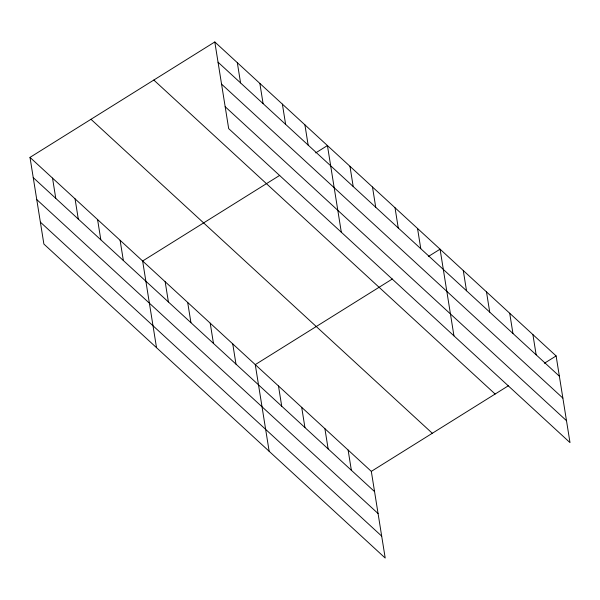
<?xml version="1.0" encoding="UTF-8"?>
<svg xmlns="http://www.w3.org/2000/svg" width="600" height="600" viewBox="0 0 600 600"><rect width="100%" height="100%" fill="white"/><g stroke="black" fill="none" stroke-linecap="round" stroke-linejoin="round"><path stroke-width="0.9" d="M30 157.387L371.317 471.375L385.2 558.045L43.883 244.058L30 157.387L214.8 41.955L556.118 355.942L570 442.612L228.683 128.625L214.8 41.955M279.743 175.358L142.635 261.007L156.517 347.678M315.705 152.895L327.435 145.567L341.317 232.237M392.377 278.978L255.27 364.62L269.153 451.29M428.34 256.507L440.07 249.188L453.952 335.858M371.317 471.375L508.425 385.732M544.388 363.263L556.118 355.942M218.04 62.19L559.357 376.178M221.55 84.113L562.868 398.1M225.165 106.703L566.49 420.69M153.817 80.047L495.135 394.035M90.983 119.295L432.308 433.283M33.24 177.63L374.565 491.61M36.75 199.553L378.075 513.54M40.373 222.135L381.69 536.123M532.905 334.59L536.153 354.825M509.7 313.237L512.94 333.472M486.487 291.885L489.728 312.12M463.275 270.532L466.522 290.775M417.54 228.458L420.78 248.7M395.018 207.735L398.257 227.978M372.487 187.012L375.728 207.255M349.957 166.29L353.197 186.525M304.905 124.845L308.145 145.08M348.112 450.022L351.353 470.265M282.375 104.123L285.623 124.358M324.9 428.678L328.14 448.912M259.853 83.4L263.093 103.635M301.695 407.325L304.935 427.56M237.322 62.677L240.562 82.912M278.483 385.972L281.722 406.207M232.748 343.897L235.987 364.132M210.218 323.175L213.458 343.41M187.688 302.452L190.935 322.688M165.165 281.73L168.405 301.965M120.105 240.285L123.352 260.52M97.583 219.562L100.823 239.798M75.052 198.833L78.293 219.075M52.53 178.11L55.77 198.353"/></g></svg>
